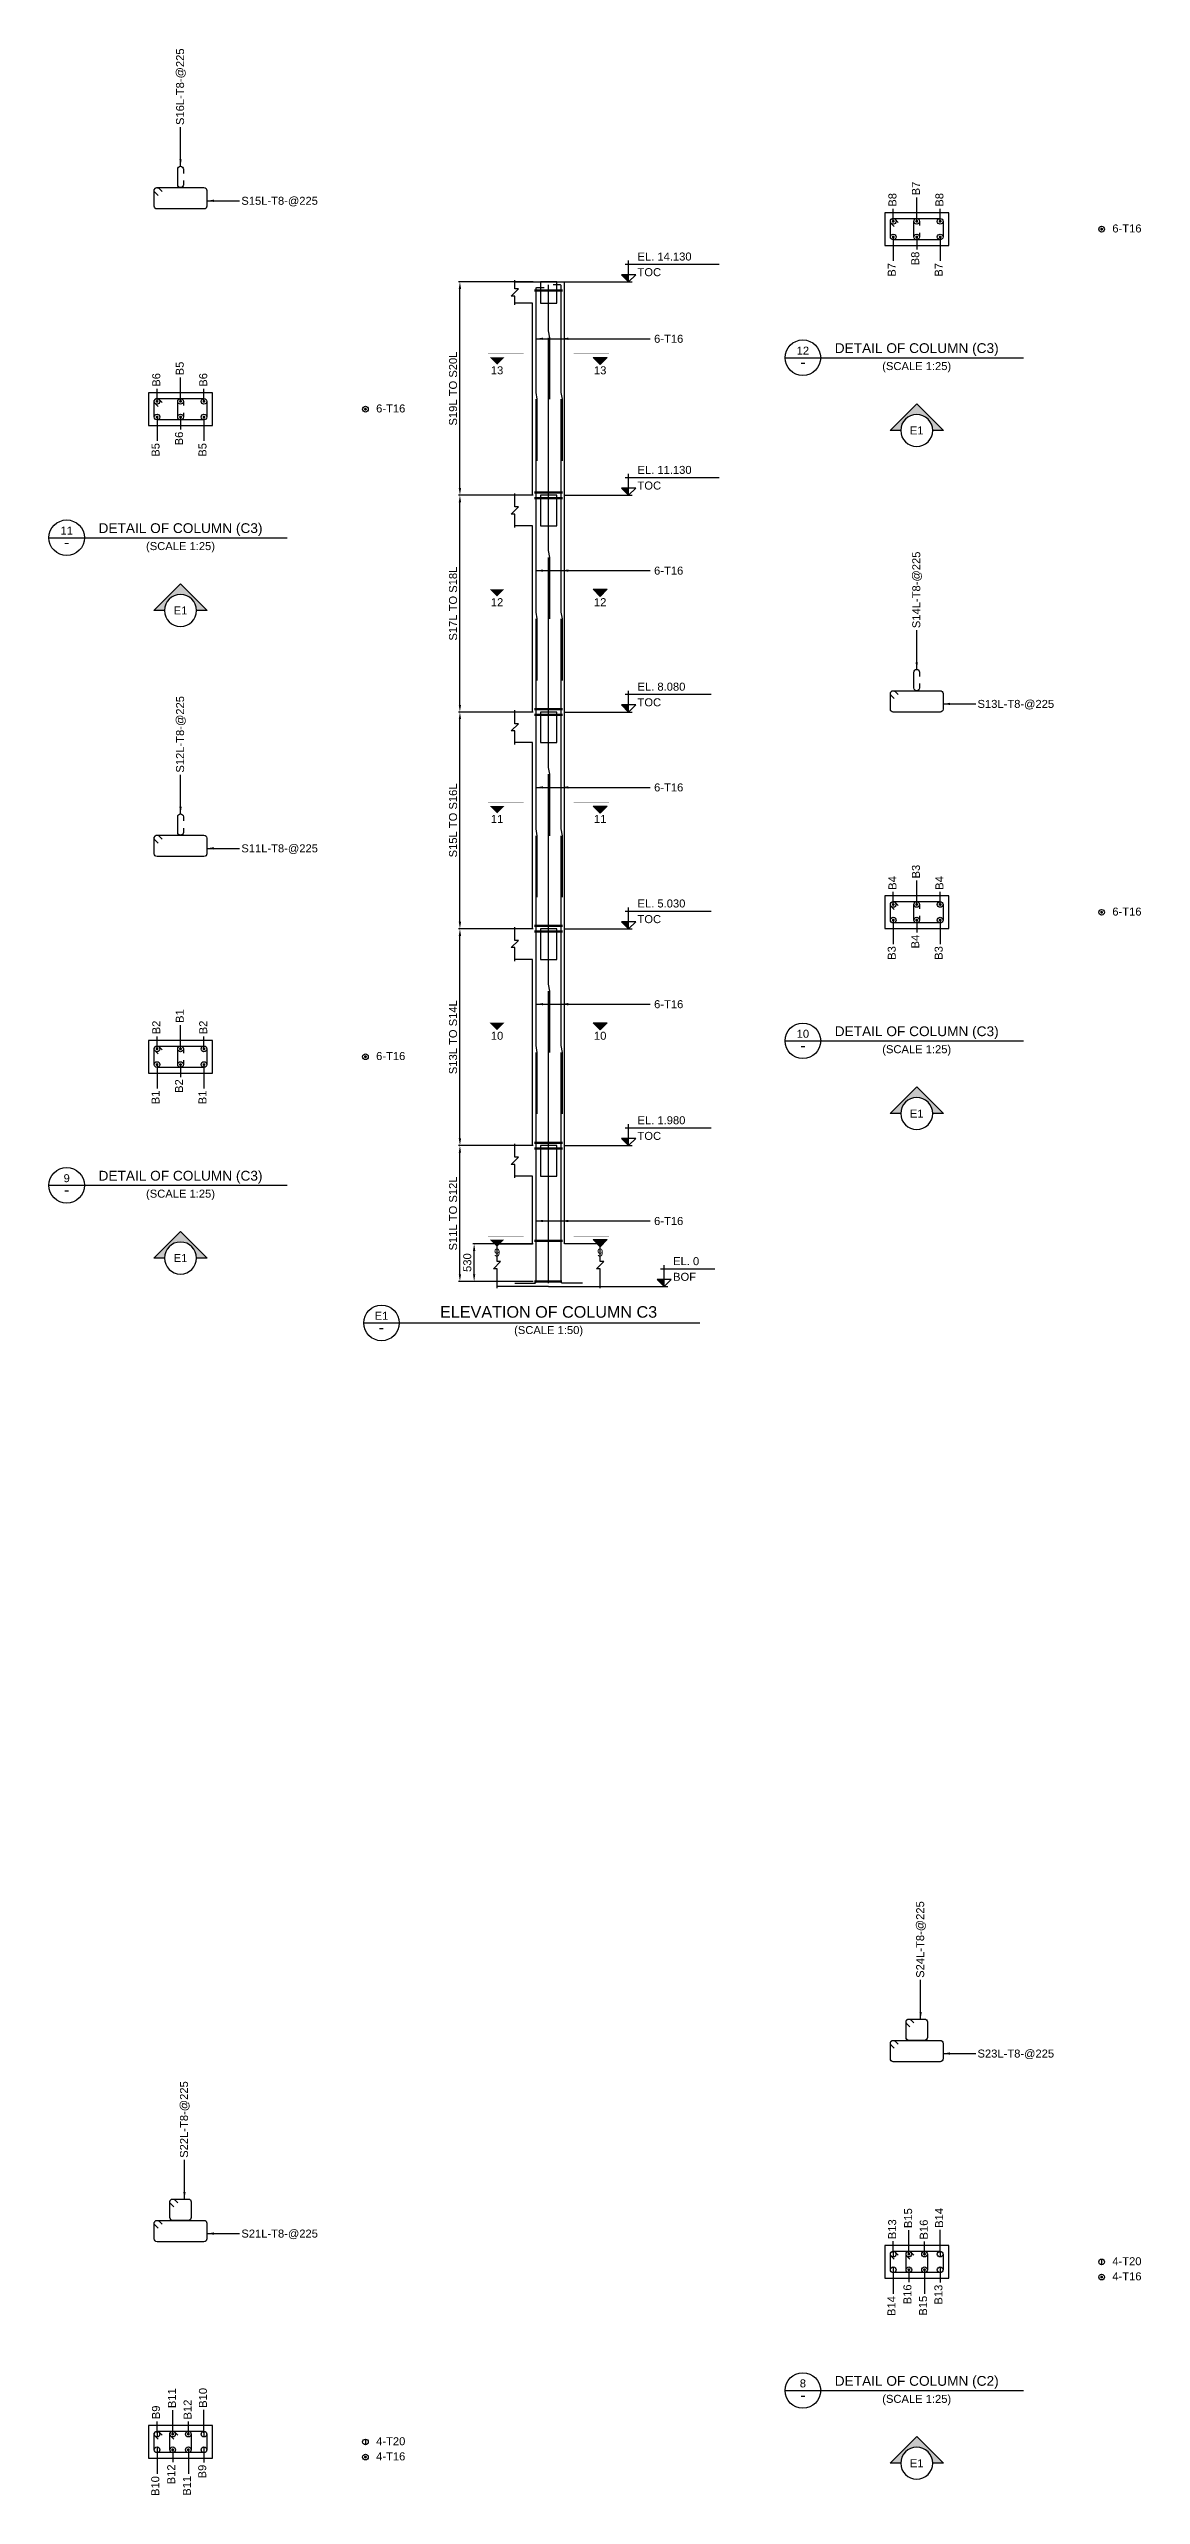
# Model space of a CAD drawing. Header units: inches. Extents: x -14050 to 64750, y -1525 to 593364.
# Drawn here: x -14050 to 16659, y 80339 to 149124 of the extents above; entities that cross this region are included whole.
import ezdxf
from ezdxf.enums import TextEntityAlignment as Align

# ---------------------------------------------------------------- set-up
doc = ezdxf.new("R2010")
doc.units = ezdxf.units.IN
doc.header["$MEASUREMENT"] = 0
doc.linetypes.add('SCHidden', pattern=[1000, 500, -500])
for name, color, linetype in [('colSectionMarkLayer', 5, 'Continuous'), ('Concrete Line', 2, 'Continuous'), ('Dim', 31, 'Continuous'), ('Hatch', 25, 'Continuous'), ('Labels', 4, 'Continuous'), ('Link', 225, 'Continuous'), ('Reinforcement', 130, 'Continuous'), ('Text', 31, 'Continuous'), ('Text_Scale', 31, 'Continuous')]:
    doc.layers.add(name, color=color, linetype=linetype)
doc.styles.add('SC-BBS1', font='SansSerif')
doc.styles.add('SC-COL2', font='sanss___.ttf')
doc.styles.get("Standard").update_dxf_attribs({"font": 'txt.shx'})
doc.dimstyles.new('ColumnSch', dxfattribs={"dimtxt": 225, "dimasz": 200, "dimexe": 38, "dimexo": 38, "dimgap": 80, "dimtad": 1, "dimtoh": 1, "dimdec": 0, "dimzin": 0, "dimdsep": 46, "dimtxsty": 'SC-BBS1', "dimcen": 0.09, "dimclrd": 8, "dimclre": 8, "dimclrt": 31, "dimadec": 0, "dimazin": 0, "dimtfac": 1, "dimtdec": 0, "dimtix": 1, "dimtofl": 0, "dimtmove": 0, "dimatfit": 3, "dimfxl": 1, "dimtolj": 1, "dimtzin": 0, "dimarcsym": 0})
doc.dimstyles.get("Standard").update_dxf_attribs({"dimtxt": 0.18, "dimasz": 200, "dimexe": 0.18, "dimexo": 0.0625, "dimgap": 0.09, "dimtad": 0, "dimtih": 1, "dimtoh": 1, "dimdec": 4, "dimzin": 0, "dimdsep": 46, "dimtxsty": 'Standard', "dimcen": 0.09, "dimadec": 0, "dimazin": 0, "dimtfac": 1, "dimtdec": 4, "dimtofl": 0, "dimtmove": 0, "dimatfit": 3, "dimfxl": 1, "dimtolj": 1, "dimtzin": 0, "dimarcsym": 0})

# ---------------------------------------------------------------- blocks, each defined once
blk = doc.blocks.new('*D28')
at = {"color": 8, "linetype": 'ByBlock', "lineweight": -2}
for p, q in [((-432, 118286), (-2532, 118286)), ((-2494, 114668), (-2494, 118086)), ((-432, 114468), (-2532, 114468))]:
    blk.add_line(p, q, dxfattribs=at)
at = {"color": 8}
for points in [[(-2494, 118286), (-2461, 118086), (-2527, 118086)], [(-2494, 114468), (-2527, 114668), (-2461, 114668)]]:
    blk.add_solid(points, dxfattribs=at)
at = {"layer": 'DEFPOINTS', "color": 31}
for p in [(-394, 118286), (-2494, 114468), (-394, 114468)]:
    blk.add_point(p, dxfattribs=at)
at = {"color": 31, "insert": (-2686, 116377), "char_height": 225, "attachment_point": 5, "rotation": 90, "style": 'SC-BBS1'}
blk.add_mtext('\\A1;S11L TO S12L', dxfattribs=at)
blk = doc.blocks.new('*D29')
at = {"color": 8, "linetype": 'ByBlock', "lineweight": -2}
for p, q in [((-432, 115524), (-2132, 115524)), ((-2094, 114668), (-2094, 115324)), ((-432, 114468), (-2132, 114468))]:
    blk.add_line(p, q, dxfattribs=at)
at = {"color": 8}
for points in [[(-2094, 115524), (-2061, 115324), (-2127, 115324)], [(-2094, 114468), (-2127, 114668), (-2061, 114668)]]:
    blk.add_solid(points, dxfattribs=at)
at = {"layer": 'DEFPOINTS', "color": 31}
for p in [(-394, 115524), (-2094, 114468), (-394, 114468)]:
    blk.add_point(p, dxfattribs=at)
at = {"color": 31, "insert": (-2286, 114996), "char_height": 225, "attachment_point": 5, "rotation": 90, "style": 'SC-BBS1'}
blk.add_mtext('\\A1;530', dxfattribs=at)
blk = doc.blocks.new('*D30')
at = {"color": 8, "linetype": 'ByBlock', "lineweight": -2}
for p, q in [((-432, 124382), (-2532, 124382)), ((-2494, 118486), (-2494, 124182)), ((-432, 118286), (-2532, 118286))]:
    blk.add_line(p, q, dxfattribs=at)
at = {"color": 8}
for points in [[(-2494, 124382), (-2461, 124182), (-2527, 124182)], [(-2494, 118286), (-2527, 118486), (-2461, 118486)]]:
    blk.add_solid(points, dxfattribs=at)
at = {"layer": 'DEFPOINTS', "color": 31}
for p in [(-394, 124382), (-2494, 118286), (-394, 118286)]:
    blk.add_point(p, dxfattribs=at)
at = {"color": 31, "insert": (-2686, 121334), "char_height": 225, "attachment_point": 5, "rotation": 90, "style": 'SC-BBS1'}
blk.add_mtext('\\A1;S13L TO S14L', dxfattribs=at)
blk = doc.blocks.new('*D31')
at = {"color": 8, "linetype": 'ByBlock', "lineweight": -2}
for p, q in [((-432, 130478), (-2532, 130478)), ((-2494, 124582), (-2494, 130278)), ((-432, 124382), (-2532, 124382))]:
    blk.add_line(p, q, dxfattribs=at)
at = {"color": 8}
for points in [[(-2494, 130478), (-2461, 130278), (-2527, 130278)], [(-2494, 124382), (-2527, 124582), (-2461, 124582)]]:
    blk.add_solid(points, dxfattribs=at)
at = {"layer": 'DEFPOINTS', "color": 31}
for p in [(-394, 130478), (-2494, 124382), (-394, 124382)]:
    blk.add_point(p, dxfattribs=at)
at = {"color": 31, "insert": (-2686, 127430), "char_height": 225, "attachment_point": 5, "rotation": 90, "style": 'SC-BBS1'}
blk.add_mtext('\\A1;S15L TO S16L', dxfattribs=at)
blk = doc.blocks.new('*D32')
at = {"color": 8, "linetype": 'ByBlock', "lineweight": -2}
for p, q in [((-432, 136574), (-2532, 136574)), ((-2494, 130678), (-2494, 136374)), ((-432, 130478), (-2532, 130478))]:
    blk.add_line(p, q, dxfattribs=at)
at = {"color": 8}
for points in [[(-2494, 136574), (-2461, 136374), (-2527, 136374)], [(-2494, 130478), (-2527, 130678), (-2461, 130678)]]:
    blk.add_solid(points, dxfattribs=at)
at = {"layer": 'DEFPOINTS', "color": 31}
for p in [(-394, 136574), (-2494, 130478), (-394, 130478)]:
    blk.add_point(p, dxfattribs=at)
at = {"color": 31, "insert": (-2686, 133526), "char_height": 225, "attachment_point": 5, "rotation": 90, "style": 'SC-BBS1'}
blk.add_mtext('\\A1;S17L TO S18L', dxfattribs=at)
blk = doc.blocks.new('*D33')
at = {"color": 8, "linetype": 'ByBlock', "lineweight": -2}
for p, q in [((-432, 142574), (-2532, 142574)), ((-2494, 136774), (-2494, 142374)), ((-432, 136574), (-2532, 136574))]:
    blk.add_line(p, q, dxfattribs=at)
at = {"color": 8}
for points in [[(-2494, 142574), (-2461, 142374), (-2527, 142374)], [(-2494, 136574), (-2527, 136774), (-2461, 136774)]]:
    blk.add_solid(points, dxfattribs=at)
at = {"layer": 'DEFPOINTS', "color": 31}
for p in [(-394, 142574), (-2494, 136574), (-394, 136574)]:
    blk.add_point(p, dxfattribs=at)
at = {"color": 31, "insert": (-2686, 139574), "char_height": 225, "attachment_point": 5, "rotation": 90, "style": 'SC-BBS1'}
blk.add_mtext('\\A1;S19L TO S20L', dxfattribs=at)

msp = doc.modelspace()

# ---------------------------------------------------------------- hatches: boundary and pattern name
at = {"layer": 'Hatch'}
for points in [[(2250, 142574), (2250, 142774), (2050, 142774)], [(-1650, 140449), (-1450, 140249), (-1250, 140449), (-1650, 140449)], [(1650, 140449), (1450, 140249), (1250, 140449), (1650, 140449)], [(2250, 136574), (2250, 136774), (2050, 136774)], [(-1650, 133929), (-1450, 133729), (-1250, 133929), (-1650, 133929)], [(1650, 133929), (1450, 133729), (1250, 133929), (1650, 133929)], [(2250, 130478), (2250, 130678), (2050, 130678)], [(-1650, 127833), (-1450, 127633), (-1250, 127833), (-1650, 127833)], [(1650, 127833), (1450, 127633), (1250, 127833), (1650, 127833)], [(2250, 124382), (2250, 124582), (2050, 124582)], [(-1650, 121737), (-1450, 121537), (-1250, 121737), (-1650, 121737)], [(1650, 121737), (1450, 121537), (1250, 121737), (1650, 121737)], [(2250, 118286), (2250, 118486), (2050, 118486)], [(-1650, 115641), (-1450, 115441), (-1250, 115641), (-1650, 115641)], [(1650, 115641), (1450, 115441), (1250, 115641), (1650, 115641)], [(3250, 114324), (3250, 114524), (3050, 114524)]]:
    msp.add_hatch(color=256, dxfattribs=at).paths.add_polyline_path(points, flags=0)
h = msp.add_hatch(color=256, dxfattribs=at)
edge = h.paths.add_edge_path(flags=16)
edge.add_line((9900, 138396), (9600, 138396))
edge.add_line((9600, 138396), (10350, 139146))
edge.add_line((10350, 139146), (11100, 138396))
edge.add_line((11100, 138396), (10800, 138396))
edge.add_arc((10350, 138396), 450, 0, 180)
h = msp.add_hatch(color=256, dxfattribs=at)
edge = h.paths.add_edge_path(flags=16)
edge.add_line((-10800, 133334), (-11100, 133334))
edge.add_line((-11100, 133334), (-10350, 134084))
edge.add_line((-10350, 134084), (-9600, 133334))
edge.add_line((-9600, 133334), (-9900, 133334))
edge.add_arc((-10350, 133334), 450, 0, 180)
h = msp.add_hatch(color=256, dxfattribs=at)
edge = h.paths.add_edge_path(flags=16)
edge.add_line((9900, 119186), (9600, 119186))
edge.add_line((9600, 119186), (10350, 119936))
edge.add_line((10350, 119936), (11100, 119186))
edge.add_line((11100, 119186), (10800, 119186))
edge.add_arc((10350, 119186), 450, 0, 180)
h = msp.add_hatch(color=256, dxfattribs=at)
edge = h.paths.add_edge_path(flags=16)
edge.add_line((-10800, 115124), (-11100, 115124))
edge.add_line((-11100, 115124), (-10350, 115874))
edge.add_line((-10350, 115874), (-9600, 115124))
edge.add_line((-9600, 115124), (-9900, 115124))
edge.add_arc((-10350, 115124), 450, 0, 180)
h = msp.add_hatch(color=256, dxfattribs=at)
edge = h.paths.add_edge_path(flags=16)
edge.add_line((9900, 81234), (9600, 81234))
edge.add_line((9600, 81234), (10350, 81984))
edge.add_line((10350, 81984), (11100, 81234))
edge.add_line((11100, 81234), (10800, 81234))
edge.add_arc((10350, 81234), 450, 0, 180)

# ---------------------------------------------------------------- linework, layer by layer
at = {"lineweight": 50}
for p, q in [((-394, 142334), (394, 142334)), ((-394, 136654), (394, 136654)), ((-394, 136494), (394, 136494)), ((-394, 130558), (394, 130558)), ((-394, 130398), (394, 130398)), ((-394, 124462), (394, 124462)), ((-394, 124302), (394, 124302)), ((-394, 118366), (394, 118366)), ((-394, 118206), (394, 118206)), ((-394, 115604), (394, 115604)), ((-394, 114468), (370, 114468))]:
    msp.add_line(p, q, dxfattribs=at)
at = {"layer": 'colSectionMarkLayer'}
for p, q in [((2250, 142574), (2250, 143174)), ((450, 142574), (2350, 142574)), ((2150, 143074), (4800, 143074)), ((6650, 140441), (13350, 140441)), ((2150, 137074), (4800, 137074)), ((2250, 136574), (2250, 137174)), ((450, 136574), (2350, 136574)), ((-14050, 135379), (-7350, 135379)), ((2150, 130978), (4575, 130978)), ((2250, 130478), (2250, 131078)), ((450, 130478), (2350, 130478)), ((2150, 124882), (4575, 124882)), ((2250, 124382), (2250, 124982)), ((450, 124382), (2350, 124382)), ((6650, 121231), (13350, 121231)), ((2150, 118786), (4575, 118786)), ((2250, 118286), (2250, 118886)), ((450, 118286), (2350, 118286)), ((-14050, 117169), (-7350, 117169)), ((3250, 114324), (3250, 114924)), ((1450, 114324), (3350, 114324)), ((3150, 114824), (4675, 114824)), ((-5200, 113299), (4250, 113299)), ((6650, 83279), (13350, 83279))]:
    msp.add_line(p, q, dxfattribs=at)
for points in [[(2250, 142574), (2450, 142774), (2050, 142774)], [(2250, 136574), (2450, 136774), (2050, 136774)], [(2250, 130478), (2450, 130678), (2050, 130678)], [(2250, 124382), (2450, 124582), (2050, 124582)], [(2250, 118286), (2450, 118486), (2050, 118486)], [(3250, 114324), (3450, 114524), (3050, 114524)]]:
    msp.add_lwpolyline(points, close=True, dxfattribs=at)
at = {"layer": 'colSectionMarkLayer', "const_width": 5}
for points in [[(-700, 140549), (-1700, 140549)], [(-1650, 140449), (-1450, 140249), (-1250, 140449), (-1650, 140449)], [(700, 140549), (1700, 140549)], [(-700, 134029), (-1700, 134029)], [(-1650, 133929), (-1450, 133729), (-1250, 133929), (-1650, 133929)], [(700, 134029), (1700, 134029)], [(-700, 127933), (-1700, 127933)], [(-1650, 127833), (-1450, 127633), (-1250, 127833), (-1650, 127833)], [(700, 127933), (1700, 127933)], [(-700, 121837), (-1700, 121837)], [(700, 121837), (1700, 121837)], [(-1650, 121737), (-1450, 121537), (-1250, 121737), (-1650, 121737)], [(-700, 115741), (-1700, 115741)], [(-1650, 115641), (-1450, 115441), (-1250, 115641), (-1650, 115641)], [(700, 115741), (1700, 115741)]]:
    msp.add_lwpolyline(points, dxfattribs=at)
at = {"layer": 'colSectionMarkLayer'}
for points in [[(1650, 140449), (1450, 140249), (1250, 140449), (1650, 140449)], [(1650, 133929), (1450, 133729), (1250, 133929), (1650, 133929)], [(1650, 127833), (1450, 127633), (1250, 127833), (1650, 127833)], [(1650, 121737), (1450, 121537), (1250, 121737), (1650, 121737)], [(1650, 115641), (1450, 115441), (1250, 115641), (1650, 115641)]]:
    msp.add_lwpolyline(points, dxfattribs=at)
for points in [[(9900, 138396), (9600, 138396), (10350, 139146), (11100, 138396), (10800, 138396, 1), (9900, 138396, 1), (10800, 138396)], [(-10800, 133334), (-11100, 133334), (-10350, 134084), (-9600, 133334), (-9900, 133334, 1), (-10800, 133334, 1), (-9900, 133334)], [(9900, 119186), (9600, 119186), (10350, 119936), (11100, 119186), (10800, 119186, 1), (9900, 119186, 1), (10800, 119186)], [(-10800, 115124), (-11100, 115124), (-10350, 115874), (-9600, 115124), (-9900, 115124, 1), (-10800, 115124, 1), (-9900, 115124)], [(9900, 81234), (9600, 81234), (10350, 81984), (11100, 81234), (10800, 81234, 1), (9900, 81234, 1), (10800, 81234)]]:
    msp.add_lwpolyline(points, format="xyb", dxfattribs=at)
for centre in [(7150, 140441), (-13550, 135379), (7150, 121231), (-13550, 117169), (-4700, 113299), (7150, 83279)]:
    msp.add_circle(centre, 500, dxfattribs=at)
at = {"layer": 'Concrete Line'}
for p, q in [((-950, 142574), (450, 142574)), ((450, 136574), (450, 142574)), ((-450, 141974), (-950, 141974)), ((-450, 136574), (-450, 141974)), ((-450, 136574), (-950, 136574)), ((-450, 136574), (-450, 136574)), ((-450, 136574), (-450, 136574)), ((450, 130478), (450, 136574)), ((450, 136574), (450, 136574)), ((450, 136574), (450, 136574)), ((-450, 135714), (-950, 135714)), ((-450, 130478), (-450, 135714)), ((-450, 130478), (-950, 130478)), ((-450, 130478), (-450, 130478)), ((-450, 130478), (-450, 130478)), ((450, 124382), (450, 130478)), ((450, 130478), (450, 130478)), ((450, 130478), (450, 130478)), ((-450, 129618), (-950, 129618)), ((-450, 124382), (-450, 129618)), ((-450, 124382), (-950, 124382)), ((-450, 124382), (-450, 124382)), ((-450, 124382), (-450, 124382)), ((450, 118286), (450, 124382)), ((450, 124382), (450, 124382)), ((450, 124382), (450, 124382)), ((-450, 123522), (-950, 123522)), ((-450, 118286), (-450, 123522)), ((-450, 118286), (-950, 118286)), ((-450, 118286), (-450, 118286)), ((-450, 118286), (-450, 118286)), ((450, 115524), (450, 118286)), ((450, 118286), (450, 118286)), ((450, 118286), (450, 118286)), ((-450, 117426), (-950, 117426)), ((-450, 115524), (-450, 117426)), ((-1450, 115524), (-450, 115524)), ((1450, 115524), (450, 115524)), ((1450, 115524), (450, 115524)), ((0, 114324), (-1450, 114324)), ((0, 114324), (1450, 114324))]:
    msp.add_line(p, q, dxfattribs=at)
for points in [[(9450, 143596), (11250, 143596), (11250, 143596), (11250, 144516), (11250, 144516), (9450, 144516), (9450, 144516), (9450, 143596)], [(-230, 142574), (-230, 141974), (230, 141974), (230, 142574)], [(-11250, 138534), (-9450, 138534), (-9450, 138534), (-9450, 139454), (-9450, 139454), (-11250, 139454), (-11250, 139454), (-11250, 138534)], [(-230, 136574), (-230, 135714), (230, 135714), (230, 136574)], [(-230, 130478), (-230, 129618), (230, 129618), (230, 130478)], [(9450, 124386), (11250, 124386), (11250, 124386), (11250, 125306), (11250, 125306), (9450, 125306), (9450, 125306), (9450, 124386)], [(-230, 124382), (-230, 123522), (230, 123522), (230, 124382)], [(-11250, 120324), (-9450, 120324), (-9450, 120324), (-9450, 121244), (-9450, 121244), (-11250, 121244), (-11250, 121244), (-11250, 120324)], [(-230, 118286), (-230, 117426), (230, 117426), (230, 118286)], [(9450, 86434), (11250, 86434), (11250, 86434), (11250, 87354), (11250, 87354), (9450, 87354), (9450, 87354), (9450, 86434)], [(-11250, 81372), (-9450, 81372), (-9450, 81372), (-9450, 82292), (-9450, 82292), (-11250, 82292), (-11250, 82292), (-11250, 81372)]]:
    msp.add_lwpolyline(points, close=True, dxfattribs=at)
for points in [[(-950, 141924), (-950, 142174), (-1050, 142174), (-850, 142374), (-950, 142374), (-950, 142624)], [(-950, 135664), (-950, 136044), (-1050, 136044), (-850, 136244), (-950, 136244), (-950, 136624)], [(-950, 129568), (-950, 129948), (-1050, 129948), (-850, 130148), (-950, 130148), (-950, 130528)], [(-950, 123472), (-950, 123852), (-1050, 123852), (-850, 124052), (-950, 124052), (-950, 124432)], [(-950, 117376), (-950, 117756), (-1050, 117756), (-850, 117956), (-950, 117956), (-950, 118336)], [(-1450, 114274), (-1450, 114824), (-1550, 114824), (-1350, 115024), (-1450, 115024), (-1450, 115574)], [(1450, 114274), (1450, 114824), (1350, 114824), (1550, 115024), (1450, 115024), (1450, 115574)]]:
    msp.add_lwpolyline(points, dxfattribs=at)
at = {"layer": 'Concrete Line', "linetype": 'SCHidden', "ltscale": 0.3}
for points in [[(-230, 136574), (-230, 135714), (230, 135714), (230, 136574)], [(-230, 130478), (-230, 129618), (230, 129618), (230, 130478)], [(-230, 124382), (-230, 123522), (230, 123522), (230, 124382)], [(-230, 118286), (-230, 117426), (230, 117426), (230, 118286)]]:
    msp.add_lwpolyline(points, close=True, dxfattribs=at)
at = {"layer": 'Dim', "color": 8}
for p, q in [((9690, 144308), (9690, 144628)), ((10350, 144308), (10350, 144948)), ((11010, 144308), (11010, 144628)), ((9690, 143804), (9690, 143164)), ((10350, 143804), (10350, 143484)), ((11010, 143804), (11010, 143164)), ((-10350, 139246), (-10350, 139886)), ((-11010, 139246), (-11010, 139566)), ((-9690, 139246), (-9690, 139566)), ((-11010, 138742), (-11010, 138102)), ((-10350, 138742), (-10350, 138422)), ((-9690, 138742), (-9690, 138102)), ((9690, 125098), (9690, 125418)), ((10350, 125098), (10350, 125738)), ((11010, 125098), (11010, 125418)), ((9690, 124594), (9690, 123954)), ((10350, 124594), (10350, 124274)), ((11010, 124594), (11010, 123954)), ((-11010, 121036), (-11010, 121356)), ((-10350, 121036), (-10350, 121676)), ((-9690, 121036), (-9690, 121356)), ((-11010, 120532), (-11010, 119892)), ((-10350, 120532), (-10350, 120212)), ((-9690, 120532), (-9690, 119892)), ((9690, 87154), (9690, 87474)), ((10130, 87146), (10130, 87786)), ((10570, 87146), (10570, 87466)), ((11010, 87154), (11010, 87794)), ((9690, 86634), (9690, 85994)), ((10130, 86642), (10130, 86322)), ((10570, 86642), (10570, 86002)), ((11010, 86634), (11010, 86314)), ((-10570, 82084), (-10570, 82724)), ((-9690, 82092), (-9690, 82732)), ((-11010, 82092), (-11010, 82412)), ((-10130, 82084), (-10130, 82404)), ((-11010, 81572), (-11010, 80932)), ((-10570, 81580), (-10570, 81260)), ((-10130, 81580), (-10130, 80940)), ((-9690, 81572), (-9690, 81252))]:
    msp.add_line(p, q, dxfattribs=at)
at = {"layer": 'Link'}
for points in [[(-10981.7, 145002.6), (-11066.6, 145087.4, -0.668178), (-11010, 145224), (-9690, 145224, -0.4142136), (-9610, 145144), (-9610, 144704, -0.4142136), (-9690, 144624), (-11010, 144624, -0.4142136), (-11090, 144704), (-11090, 145144, -0.6681793), (-10953.4, 145200.6), (-10868.6, 145115.7)], [(-10270, 145424), (-10270, 145304, -1), (-10430, 145304), (-10430, 145744, -1), (-10270, 145744), (-10270, 145624)], [(9718.3, 144134.6), (9633.4, 144219.4, -0.668178), (9690, 144356), (11010, 144356, -0.4142136), (11090, 144276), (11090, 143836, -0.4142136), (11010, 143756), (9690, 143756, -0.4142136), (9610, 143836), (9610, 144276, -0.6681793), (9746.6, 144332.6), (9831.4, 144247.7)], [(10430, 143956), (10430, 143836, -1), (10270, 143836), (10270, 144276, -1), (10430, 144276), (10430, 144156)], [(-10981.7, 139072.6), (-11066.6, 139157.4, -0.668178), (-11010, 139294), (-9690, 139294, -0.4142136), (-9610, 139214), (-9610, 138774, -0.4142136), (-9690, 138694), (-11010, 138694, -0.4142136), (-11090, 138774), (-11090, 139214, -0.6681793), (-10953.4, 139270.6), (-10868.6, 139185.7)], [(-10270, 138894), (-10270, 138774, -1), (-10430, 138774), (-10430, 139214, -1), (-10270, 139214), (-10270, 139094)], [(10430, 131276), (10430, 131156, -1), (10270, 131156), (10270, 131596, -1), (10430, 131596), (10430, 131476)], [(9718.3, 130854.6), (9633.4, 130939.4, -0.668178), (9690, 131076), (11010, 131076, -0.4142136), (11090, 130996), (11090, 130556, -0.4142136), (11010, 130476), (9690, 130476, -0.4142136), (9610, 130556), (9610, 130996, -0.6681793), (9746.6, 131052.6), (9831.4, 130967.7)], [(-10270, 127214), (-10270, 127094, -1), (-10430, 127094), (-10430, 127534, -1), (-10270, 127534), (-10270, 127414)], [(-10981.7, 126792.6), (-11066.6, 126877.4, -0.668178), (-11010, 127014), (-9690, 127014, -0.4142136), (-9610, 126934), (-9610, 126494, -0.4142136), (-9690, 126414), (-11010, 126414, -0.4142136), (-11090, 126494), (-11090, 126934, -0.6681793), (-10953.4, 126990.6), (-10868.6, 126905.7)], [(9718.3, 124924.6), (9633.4, 125009.4, -0.668178), (9690, 125146), (11010, 125146, -0.4142136), (11090, 125066), (11090, 124626, -0.4142136), (11010, 124546), (9690, 124546, -0.4142136), (9610, 124626), (9610, 125066, -0.6681793), (9746.6, 125122.6), (9831.4, 125037.7)], [(10430, 124746), (10430, 124626, -1), (10270, 124626), (10270, 125066, -1), (10430, 125066), (10430, 124946)], [(-10981.7, 120862.6), (-11066.6, 120947.4, -0.668178), (-11010, 121084), (-9690, 121084, -0.4142136), (-9610, 121004), (-9610, 120564, -0.4142136), (-9690, 120484), (-11010, 120484, -0.4142136), (-11090, 120564), (-11090, 121004, -0.6681793), (-10953.4, 121060.6), (-10868.6, 120975.7)], [(-10270, 120684), (-10270, 120564, -1), (-10430, 120564), (-10430, 121004, -1), (-10270, 121004), (-10270, 120884)], [(10158.3, 93502.6), (10073.4, 93587.4, -0.668178), (10130, 93724), (10570, 93724, -0.4142136), (10650, 93644), (10650, 93204, -0.4142136), (10570, 93124), (10130, 93124, -0.4142136), (10050, 93204), (10050, 93644, -0.6681793), (10186.6, 93700.6), (10271.4, 93615.7)], [(9718.3, 92902.6), (9633.4, 92987.4, -0.668178), (9690, 93124), (11010, 93124, -0.4142136), (11090, 93044), (11090, 92604, -0.4142136), (11010, 92524), (9690, 92524, -0.4142136), (9610, 92604), (9610, 93044, -0.6681793), (9746.6, 93100.6), (9831.4, 93015.7)], [(-10981.7, 87840.6), (-11066.6, 87925.4, -0.668178), (-11010, 88062), (-9690, 88062, -0.4142136), (-9610, 87982), (-9610, 87542, -0.4142136), (-9690, 87462), (-11010, 87462, -0.4142136), (-11090, 87542), (-11090, 87982, -0.6681793), (-10953.4, 88038.6), (-10868.6, 87953.7)], [(-10541.7, 88440.6), (-10626.6, 88525.4, -0.668178), (-10570, 88662), (-10130, 88662, -0.4142136), (-10050, 88582), (-10050, 88142, -0.4142136), (-10130, 88062), (-10570, 88062, -0.4142136), (-10650, 88142), (-10650, 88582, -0.6681793), (-10513.4, 88638.6), (-10428.6, 88553.7)], [(9718.3, 86972.6), (9633.4, 87057.4, -0.668178), (9690, 87194), (11010, 87194, -0.4142136), (11090, 87114), (11090, 86674, -0.4142136), (11010, 86594), (9690, 86594, -0.4142136), (9610, 86674), (9610, 87114, -0.6681793), (9746.6, 87170.6), (9831.4, 87085.7)], [(10158.3, 86972.6), (10073.4, 87057.4, -0.668178), (10130, 87194), (10570, 87194, -0.4142136), (10650, 87114), (10650, 86674, -0.4142136), (10570, 86594), (10130, 86594, -0.4142136), (10050, 86674), (10050, 87114, -0.6681793), (10186.6, 87170.6), (10271.4, 87085.7)], [(-10981.7, 81910.6), (-11066.6, 81995.4, -0.668178), (-11010, 82132), (-9690, 82132, -0.4142136), (-9610, 82052), (-9610, 81612, -0.4142136), (-9690, 81532), (-11010, 81532, -0.4142136), (-11090, 81612), (-11090, 82052, -0.6681793), (-10953.4, 82108.6), (-10868.6, 82023.7)], [(-10541.7, 81910.6), (-10626.6, 81995.4, -0.668178), (-10570, 82132), (-10130, 82132, -0.4142136), (-10050, 82052), (-10050, 81612, -0.4142136), (-10130, 81532), (-10570, 81532, -0.4142136), (-10650, 81612), (-10650, 82052, -0.6681793), (-10513.4, 82108.6), (-10428.6, 82023.7)]]:
    msp.add_lwpolyline(points, format="xyb", dxfattribs=at)
at = {"layer": 'Reinforcement', "color": 130, "const_width": 40}
for points in [[(9670, 144276, 1), (9710, 144276, 1)], [(9670, 143836, 1), (9710, 143836, 1)], [(10330, 144276, 1), (10370, 144276, 1)], [(10330, 143836, 1), (10370, 143836, 1)], [(10990, 144276, 1), (11030, 144276, 1)], [(10990, 143836, 1), (11030, 143836, 1)], [(15530, 144056, 1), (15570, 144056, 1)], [(-11030, 139214, 1), (-10990, 139214, 1)], [(-10370, 139214, 1), (-10330, 139214, 1)], [(-9710, 139214, 1), (-9670, 139214, 1)], [(-5170, 138994, 1), (-5130, 138994, 1)], [(-11030, 138774, 1), (-10990, 138774, 1)], [(-10370, 138774, 1), (-10330, 138774, 1)], [(-9710, 138774, 1), (-9670, 138774, 1)], [(9670, 125066, 1), (9710, 125066, 1)], [(9670, 124626, 1), (9710, 124626, 1)], [(10330, 125066, 1), (10370, 125066, 1)], [(10330, 124626, 1), (10370, 124626, 1)], [(10990, 125066, 1), (11030, 125066, 1)], [(10990, 124626, 1), (11030, 124626, 1)], [(15530, 124846, 1), (15570, 124846, 1)], [(-11030, 121004, 1), (-10990, 121004, 1)], [(-11030, 120564, 1), (-10990, 120564, 1)], [(-10370, 121004, 1), (-10330, 121004, 1)], [(-10370, 120564, 1), (-10330, 120564, 1)], [(-9710, 121004, 1), (-9670, 121004, 1)], [(-9710, 120564, 1), (-9670, 120564, 1)], [(-5170, 120784, 1), (-5130, 120784, 1)], [(10110, 87114, 1), (10150, 87114, 1)], [(10110, 86674, 1), (10150, 86674, 1)], [(10550, 87114, 1), (10590, 87114, 1)], [(10550, 86674, 1), (10590, 86674, 1)], [(15530, 86469, 1), (15570, 86469, 1)], [(-10590, 82052, 1), (-10550, 82052, 1)], [(-10150, 82052, 1), (-10110, 82052, 1)], [(-10590, 81612, 1), (-10550, 81612, 1)], [(-10150, 81612, 1), (-10110, 81612, 1)], [(-5170, 81407, 1), (-5130, 81407, 1)]]:
    msp.add_lwpolyline(points, format="xyb", close=True, dxfattribs=at)
at = {"layer": 'Reinforcement'}
for points in [[(-322, 137546), (-322, 139274), (-354, 139466), (-354, 142384, -0.4142136), (-324, 142414), (-124, 142414)], [(386, 137546), (386, 139274), (354, 139466), (354, 142464, 0.4142136), (324, 142494), (124, 142494)], [(-954, 114420), (-384, 114420, 0.4142136), (-354, 114450), (-354, 120904)], [(954, 114420), (384, 114420, -0.4142136), (354, 114450), (354, 120904)]]:
    msp.add_lwpolyline(points, format="xyb", dxfattribs=at)
for points in [[(32, 139274), (32, 141002), (0, 141194), (0, 142494), (0, 142494), (0, 142494)], [(32, 133096), (32, 134824), (0, 135016), (0, 141002)], [(-322, 131368), (-322, 133096), (-354, 133288), (-354, 139274)], [(386, 131368), (386, 133096), (354, 133288), (354, 139274)], [(32, 127000), (32, 128728), (0, 128920), (0, 134824)], [(-322, 125272), (-322, 127000), (-354, 127192), (-354, 133096)], [(386, 125272), (386, 127000), (354, 127192), (354, 133096)], [(32, 120904), (32, 122632), (0, 122824), (0, 128728)], [(-322, 119176), (-322, 120904), (-354, 121096), (-354, 127000)], [(386, 119176), (386, 120904), (354, 121096), (354, 127000)], [(0, 114420), (0, 114420), (0, 114420), (0, 122632)]]:
    msp.add_lwpolyline(points, dxfattribs=at)
at = {"layer": 'Reinforcement', "color": 130}
for points in [[(9690, 87194), (9690, 87034)], [(9690, 86754), (9690, 86594)], [(11010, 87194), (11010, 87034)], [(11010, 86754), (11010, 86594)], [(15550, 86974), (15550, 86814)], [(-11010, 82132), (-11010, 81972)], [(-9690, 82132), (-9690, 81972)], [(-5150, 81912), (-5150, 81752)], [(-11010, 81692), (-11010, 81532)], [(-9690, 81692), (-9690, 81532)]]:
    msp.add_lwpolyline(points, dxfattribs=at)
for centre in [(9690, 144276), (9690, 143836), (10350, 144276), (10350, 143836), (11010, 144276), (11010, 143836), (15550, 144056), (-11010, 139214), (-10350, 139214), (-9690, 139214), (-5150, 138994), (-11010, 138774), (-10350, 138774), (-9690, 138774), (9690, 125066), (9690, 124626), (10350, 125066), (10350, 124626), (11010, 125066), (11010, 124626), (15550, 124846), (-11010, 121004), (-10350, 121004), (-9690, 121004), (-11010, 120564), (-10350, 120564), (-9690, 120564), (-5150, 120784), (9690, 87114), (9690, 86674), (10130, 87114), (10130, 86674), (10570, 87114), (10570, 86674), (11010, 87114), (11010, 86674), (15550, 86894), (15550, 86469), (-11010, 82052), (-10570, 82052), (-10130, 82052), (-9690, 82052), (-5150, 81832), (-11010, 81612), (-10570, 81612), (-10130, 81612), (-9690, 81612), (-5150, 81407)]:
    msp.add_circle(centre, 80, dxfattribs=at)

# ---------------------------------------------------------------- texts
at = {"layer": 'colSectionMarkLayer', "style": 'SC-BBS1'}
for s, p in [('13', (-1450, 140199)), ('13', (1450, 140199)), ('12', (-1450, 133679)), ('12', (1450, 133679)), ('11', (-1450, 127583)), ('11', (1450, 127583)), ('10', (-1450, 121487)), ('10', (1450, 121487)), ('9', (-1450, 115391)), ('9', (1450, 115391))]:
    msp.add_text(s, height=225, dxfattribs=at).set_placement(p, align=Align.TOP_CENTER)
at = {"layer": 'Dim', "style": 'SC-COL2'}
for s, p in [('B7', (10328, 145008)), ('B8', (9668, 144688)), ('B8', (10988, 144688)), ('B6', (-11032, 139626)), ('B5', (-10372, 139946)), ('B6', (-9712, 139626)), ('B3', (10328, 125798)), ('B4', (9668, 125478)), ('B4', (10988, 125478)), ('B2', (-11032, 121416)), ('B1', (-10372, 121736)), ('B2', (-9712, 121416)), ('B13', (9660, 87534)), ('B15', (10108, 87846)), ('B16', (10548, 87526)), ('B14', (10980, 87854)), ('B11', (-10592, 82784)), ('B10', (-9720, 82792)), ('B9', (-11040, 82472)), ('B12', (-10152, 82464))]:
    msp.add_text(s, height=225, rotation=90, dxfattribs=at).set_placement(p, align=Align.MIDDLE_LEFT)
for s, p in [('B7', (9648, 143104)), ('B8', (10308, 143424)), ('B7', (10968, 143104)), ('B6', (-10392, 138362)), ('B5', (-11052, 138042)), ('B5', (-9732, 138042)), ('B3', (9648, 123894)), ('B4', (10308, 124214)), ('B3', (10968, 123894)), ('B1', (-11052, 119832)), ('B2', (-10392, 120152)), ('B1', (-9732, 119832)), ('B16', (10088, 86262)), ('B13', (10960, 86254)), ('B14', (9640, 85934)), ('B15', (10528, 85942)), ('B12', (-10612, 81200)), ('B9', (-9740, 81192)), ('B10', (-11060, 80872)), ('B11', (-10172, 80880))]:
    msp.add_text(s, height=225, rotation=90, dxfattribs=at).set_placement(p, align=Align.MIDDLE_RIGHT)
at = {"layer": 'Labels', "style": 'SC-BBS1'}
for s, height, p in [('12', 225, (7150, 140461)), ('DETAIL OF COLUMN (C3)', 275, (10350, 140491)), ('11', 225, (-13550, 135399)), ('DETAIL OF COLUMN (C3)', 275, (-10350, 135429)), ('10', 225, (7150, 121251)), ('DETAIL OF COLUMN (C3)', 275, (10350, 121281)), ('9', 225, (-13550, 117189)), ('DETAIL OF COLUMN (C3)', 275, (-10350, 117219)), ('E1', 225, (-4700, 113319)), ('ELEVATION OF COLUMN C3', 325, (0, 113349)), ('8', 225, (7150, 83299)), ('DETAIL OF COLUMN (C2)', 275, (10350, 83329))]:
    msp.add_text(s, height=height, dxfattribs=at).set_placement(p, align=Align.BOTTOM_CENTER)
for s, height, p in [('-', 325, (7150, 140316)), ('E1', 225, (10350, 138396)), ('-', 325, (-13550, 135254)), ('E1', 225, (-10350, 133334)), ('-', 325, (7150, 121106)), ('E1', 225, (10350, 119186)), ('-', 325, (-13550, 117044)), ('E1', 225, (-10350, 115124)), ('-', 325, (-4700, 113174)), ('-', 325, (7150, 83154)), ('E1', 225, (10350, 81234))]:
    msp.add_text(s, height=height, dxfattribs=at).set_placement(p, align=Align.MIDDLE_CENTER)
at = {"layer": 'Text', "style": 'SC-BBS1'}
for s, p in [('S16L-T8-@225', (-10250, 146984)), ('S14L-T8-@225', (10450, 132836)), ('S12L-T8-@225', (-10250, 128774)), ('S24L-T8-@225', (10560, 94884)), ('S22L-T8-@225', (-10140, 89822))]:
    msp.add_text(s, height=225, rotation=90, dxfattribs=at).set_placement(p)
for s, p in [('S15L-T8-@225', (-8640, 144854)), ('6-T16', (15850, 144076)), ('6-T16', (-4850, 139014)), ('S13L-T8-@225', (12060, 130706)), ('S11L-T8-@225', (-8640, 126644)), ('6-T16', (15850, 124866)), ('6-T16', (-4850, 120804)), ('S23L-T8-@225', (12060, 92754)), ('S21L-T8-@225', (-8640, 87692)), ('4-T20', (15850, 86914)), ('4-T16', (15850, 86489)), ('4-T20', (-4850, 81852)), ('4-T16', (-4850, 81427))]:
    msp.add_text(s, height=225, dxfattribs=at).set_placement(p, align=Align.MIDDLE_LEFT)
for s, p in [('EL. 14.130', (2500, 143174)), ('TOC', (2500, 142734)), ('TOC', (2500, 136734)), ('EL. 11.130', (2500, 137174)), ('TOC', (2500, 130638)), ('EL. 8.080', (2500, 131078)), ('EL. 5.030', (2500, 124982)), ('TOC', (2500, 124542)), ('EL. 1.980', (2500, 118886)), ('TOC', (2500, 118446)), ('EL. 0', (3500, 114924)), ('BOF', (3500, 114484))]:
    msp.add_text(s, height=225, dxfattribs=at).set_placement(p)
for p in [(10350, 140026), (-10350, 134964), (10350, 120816), (-10350, 116754), (10350, 82864)]:
    msp.add_text('(SCALE 1:25)', height=225, dxfattribs=at).set_placement(p, align=Align.BOTTOM_CENTER)
at = {"layer": 'Text', "char_height": 225, "attachment_point": 1, "style": 'SC-BBS1'}
for insert in [(2966.5, 141086.5), (2966.5, 134566.5), (2966.5, 128470.5), (2966.5, 122374.5), (2966.5, 116278.5)]:
    msp.add_mtext('6-T16', dxfattribs=dict(at, insert=insert))
at = {"layer": 'Text_Scale', "style": 'SC-BBS1'}
msp.add_text('(SCALE 1:50)', height=225, dxfattribs=at).set_placement((0, 112919), align=Align.BOTTOM_CENTER)

# ---------------------------------------------------------------- dimensions: what is measured, and where the dimension line sits
at = {"layer": 'Dim', "lineweight": 50}
for p1, p2, distance, text, picture, middle in [((-394, 136574), (-394, 142574), 2100, 'S19L TO S20L', '*D33', (-2494, 139574)), ((-394, 130478), (-394, 136574), 2100, 'S17L TO S18L', '*D32', (-2494, 133526)), ((-394, 124382), (-394, 130478), 2100, 'S15L TO S16L', '*D31', (-2494, 127430)), ((-394, 118286), (-394, 124382), 2100, 'S13L TO S14L', '*D30', (-2494, 121334)), ((-394, 114468), (-394, 118286), 2100, 'S11L TO S12L', '*D28', (-2494, 116377)), ((-394, 114468), (-394, 115524), 1700, '530', '*D29', (-2094, 114996))]:
    dim = msp.add_aligned_dim(p1=p1, p2=p2, distance=distance, text=text, dimstyle='ColumnSch', dxfattribs=at)
    dim.commit()
    dim.dimension.update_dxf_attribs({"geometry": picture, "text_midpoint": middle})

# ---------------------------------------------------------------- leaders
at = {"layer": 'Dim', "color": 8}
for points in [[(-10350, 145824), (-10350, 146924)], [(-9610, 144854), (-8690, 144854)], [(-354, 140974), (2854, 140974)], [(354, 140974), (2854, 140974)], [(-354, 134454), (2854, 134454)], [(354, 134454), (2854, 134454)], [(10350, 131676), (10350, 132776)], [(11090, 130706), (12010, 130706)], [(-10350, 127614), (-10350, 128714)], [(-354, 128358), (2854, 128358)], [(354, 128358), (2854, 128358)], [(-9610, 126644), (-8690, 126644)], [(-354, 122262), (2854, 122262)], [(354, 122262), (2854, 122262)], [(-354, 116166), (2854, 116166)], [(354, 116166), (2854, 116166)], [(10460, 93724), (10460, 94824)], [(11090, 92754), (12010, 92754)], [(-10240, 88662), (-10240, 89762)], [(-9610, 87692), (-8690, 87692)]]:
    msp.add_leader(points, dimstyle='Standard', dxfattribs=at)

doc.saveas('drawing.dxf')
